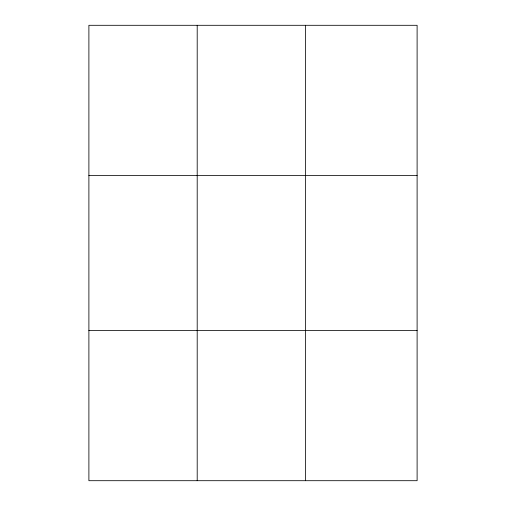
<?xml version="1.0" encoding="UTF-8"?>
<svg xmlns="http://www.w3.org/2000/svg" width="506" height="506" viewBox="0 0 506 506"><rect width="100%" height="100%" fill="white"/><g stroke="black" fill="none" stroke-linecap="round" stroke-linejoin="round"><path stroke-width="0.76" d="M197.201 25.3L197.201 480.7M305.516 25.3L305.516 480.7M417.108 175.582L417.108 25.3L88.892 25.3L88.892 480.7L417.108 480.7L417.108 175.582L88.892 175.582M88.892 330.418L417.108 330.418"/></g></svg>
